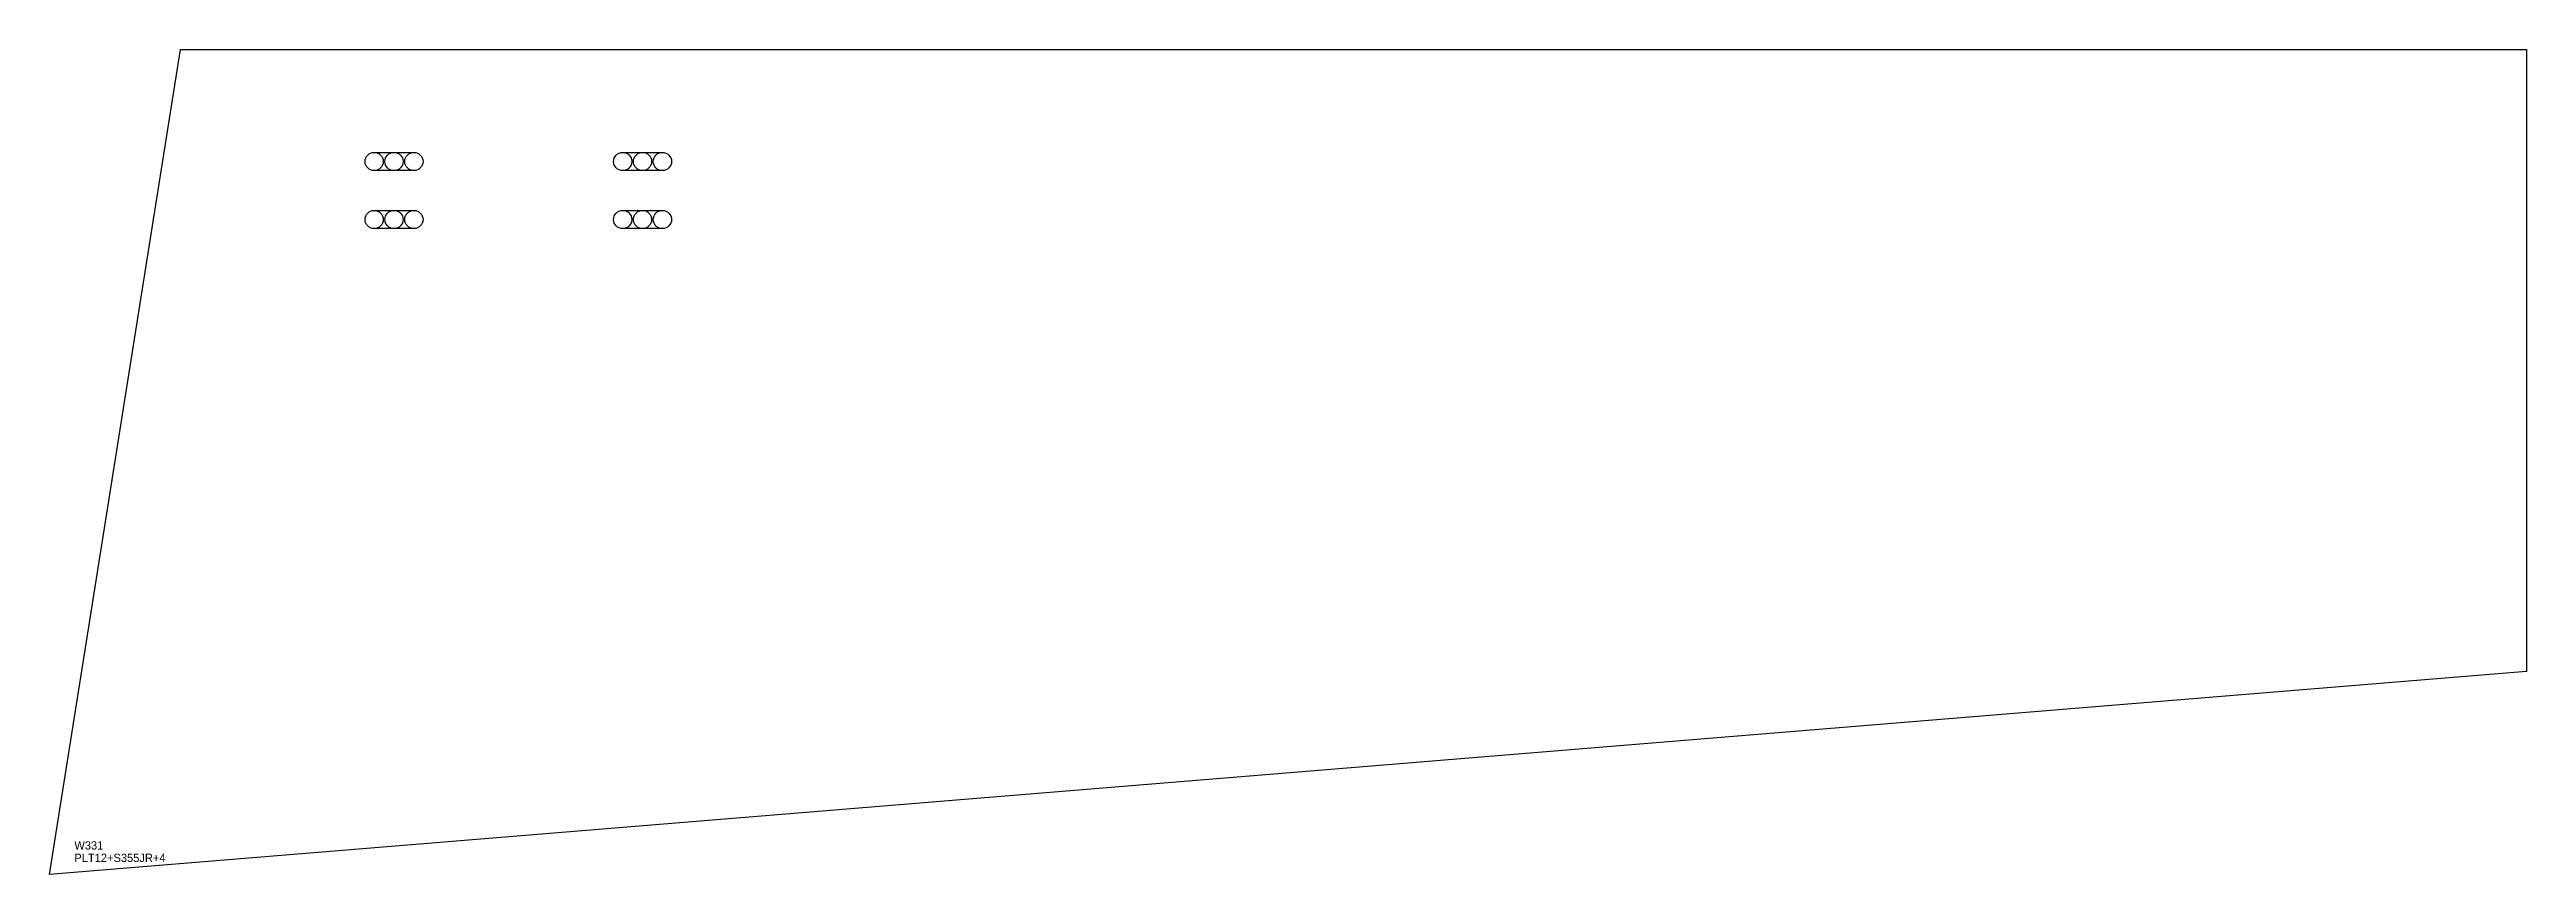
# Model space of a CAD drawing. Extents: x 0 to 2990, y 0 to 995.
import ezdxf

# ---------------------------------------------------------------- set-up
doc = ezdxf.new("R2010")
doc.units = 0
for name, color, linetype in [('22', 7, 'CONTINUOUS'), ('CUT', 7, 'CONTINUOUS'), ('LAYOUT', 4, 'CONTINUOUS'), ('SCRIBE', 3, 'CONTINUOUS'), ('TEXT', 7, 'CONTINUOUS')]:
    doc.layers.add(name, color=color, linetype=linetype)

msp = doc.modelspace()

# ---------------------------------------------------------------- linework, layer by layer
at = {"layer": '22', "color": 7, "linetype": 'CONTINUOUS'}
for centre, radius in [((391.82, 859.96), 11), ((415.82, 859.96), 11), ((439.82, 859.96), 11), ((691.82, 859.96), 11), ((715.82, 859.96), 11), ((739.82, 859.96), 11), ((391.82, 789.96), 11), ((415.82, 789.96), 11), ((439.82, 789.96), 11), ((691.82, 789.96), 11), ((715.82, 789.96), 11), ((739.82, 789.96), 11), ((0, 0), 0), ((0, 0), 0), ((0, 0), 0), ((0, 0), 0)]:
    msp.add_circle(centre, radius, dxfattribs=at)
at = {"layer": 'CUT', "color": 7, "linetype": 'CONTINUOUS'}
msp.add_lwpolyline([(0, 0), (158.21, 994.97), (2989.99, 994.97), (2989.99, 244.97)], close=True, dxfattribs=at)
at = {"layer": 'LAYOUT', "color": 4, "linetype": 'CONTINUOUS'}
for points in [[(391.82, 848.96, -1), (391.82, 870.96), (439.82, 870.96, -1), (439.82, 848.96)], [(691.82, 848.96, -1), (691.82, 870.96), (739.82, 870.96, -1), (739.82, 848.96)], [(391.82, 778.96, -1), (391.82, 800.96), (439.82, 800.96, -1), (439.82, 778.96)], [(691.82, 778.96, -1), (691.82, 800.96), (739.82, 800.96, -1), (739.82, 778.96)]]:
    msp.add_lwpolyline(points, format="xyb", close=True, dxfattribs=at)

# ---------------------------------------------------------------- texts
at = {"layer": 'SCRIBE', "color": 3}
msp.add_text('W331', height=10, dxfattribs=at).set_placement((30, 30))
at = {"layer": 'TEXT', "color": 7}
msp.add_text('PLT12+S355JR+4', height=10, dxfattribs=at).set_placement((30, 15))

doc.saveas('drawing.dxf')
